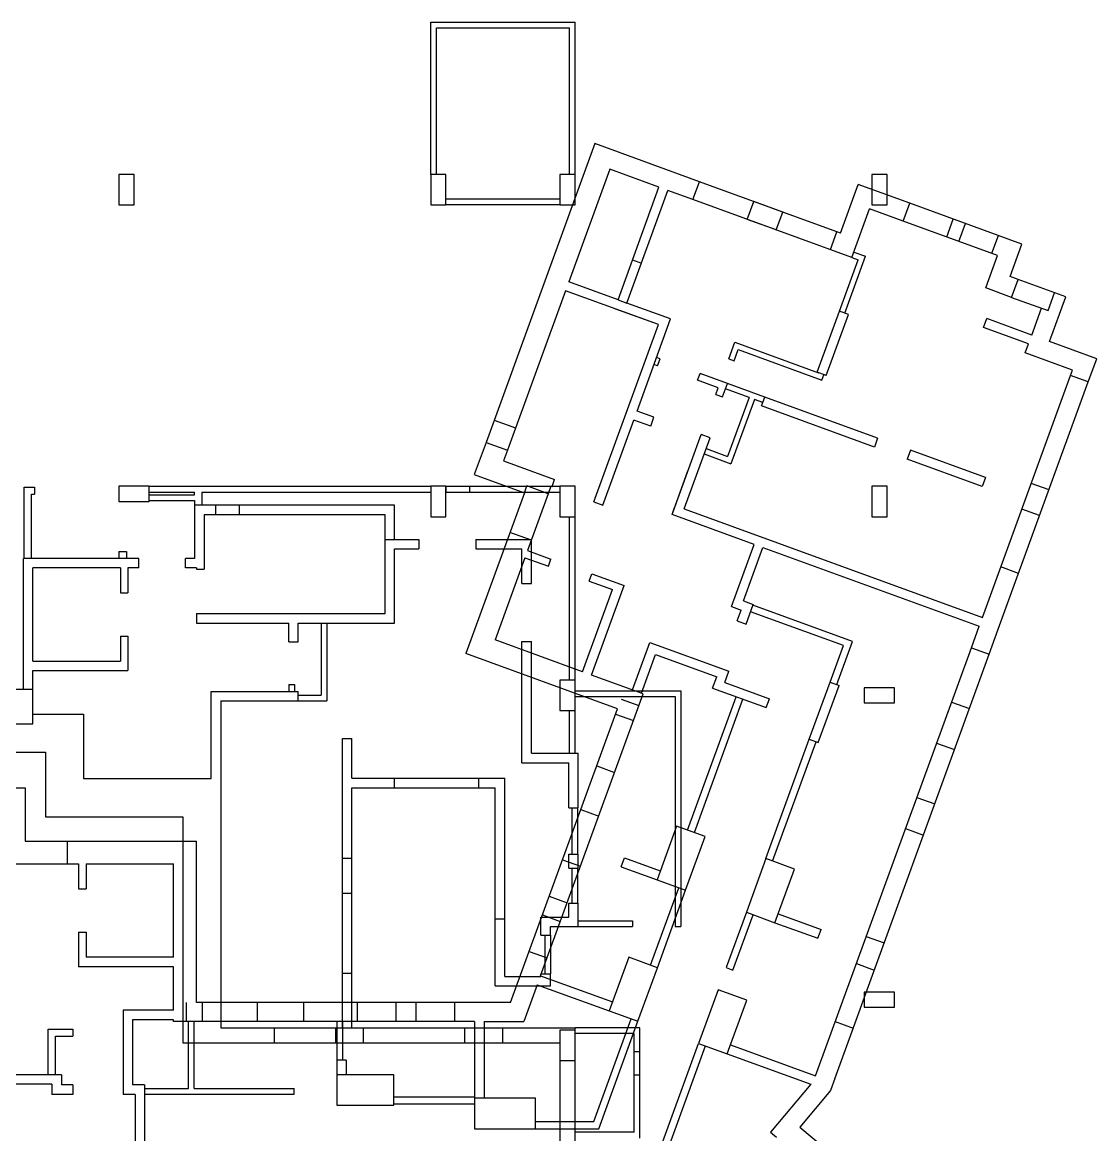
# Model space of a CAD drawing. Header units: metres. Extents: x -681087 to 1033303, y 74272 to 2630761.
# Drawn here: x 113743 to 142000, y 2390224 to 2419478 of the extents above; entities that cross this region are included whole.
import ezdxf

# ---------------------------------------------------------------- set-up
doc = ezdxf.new("R2010")
doc.units = ezdxf.units.M
for name, color, linetype in [('SKELETON_CLEAN', 7, 'Continuous'), ('SKELETON_ISOLATED', 1, 'Continuous'), ('SKELETON_ORIGINAL', 8, 'Continuous')]:
    doc.layers.add(name, color=color, linetype=linetype)

msp = doc.modelspace()

# ---------------------------------------------------------------- linework, layer by layer
at = {"layer": 'SKELETON_CLEAN'}
for p, q in [((124484, 2415475), (124484, 2419478)), ((124484, 2419478), (128284, 2419478)), ((124634, 2415475), (124634, 2419328)), ((124634, 2419328), (128134, 2419328)), ((128134, 2415478), (128134, 2419328)), ((128284, 2415478), (128284, 2419478)), ((128798, 2416287), (125939, 2408431)), ((131552, 2415285), (128798, 2416287)), ((116684, 2415478), (116284, 2415478)), ((116284, 2415478), (116284, 2414678)), ((116684, 2414678), (116684, 2415478)), ((124884, 2415475), (124484, 2415475)), ((124484, 2415475), (124484, 2414675)), ((124884, 2414675), (124884, 2415475)), ((128284, 2415475), (127884, 2415475)), ((127884, 2415475), (127884, 2414675)), ((129191, 2415612), (128114, 2412652)), ((128284, 2414675), (128284, 2415475)), ((130488, 2415140), (129191, 2415612)), ((136484, 2415475), (136084, 2415475)), ((136084, 2415475), (136084, 2414675)), ((136484, 2414675), (136484, 2415475)), ((131381, 2414815), (131552, 2415285)), ((135263, 2413934), (131552, 2415285)), ((135263, 2413934), (135729, 2415212)), ((137082, 2414720), (135729, 2415212)), ((129411, 2412180), (130488, 2415140)), ((129646, 2412095), (130723, 2415055)), ((131381, 2414815), (130723, 2415055)), ((116284, 2414678), (116684, 2414678)), ((124484, 2414675), (124884, 2414675)), ((127884, 2414678), (124884, 2414678)), ((127884, 2414675), (128284, 2414675)), ((135562, 2413293), (131381, 2414815)), ((132809, 2414295), (132980, 2414765)), ((133741, 2414488), (132980, 2414765)), ((135562, 2413293), (136027, 2414571)), ((136911, 2414250), (136027, 2414571)), ((136084, 2414675), (136484, 2414675)), ((136911, 2414250), (137082, 2414720)), ((140032, 2413646), (137082, 2414720)), ((133570, 2414018), (132809, 2414295)), ((133570, 2414018), (133741, 2414488)), ((139392, 2413347), (136911, 2414250)), ((135614, 2413434), (135919, 2413323)), ((139721, 2412791), (140032, 2413646)), ((135234, 2411880), (135727, 2413233)), ((135375, 2411829), (135919, 2413323)), ((135562, 2413293), (135727, 2413233)), ((139080, 2412492), (139392, 2413347)), ((129411, 2412180), (128114, 2412652)), ((139933, 2412714), (139721, 2412791)), ((139762, 2412244), (139933, 2412714)), ((141187, 2412257), (139933, 2412714)), ((128028, 2412417), (126503, 2408226)), ((130471, 2411528), (128028, 2412417)), ((139762, 2412244), (139080, 2412492)), ((139762, 2412244), (140720, 2411895)), ((140720, 2411895), (140891, 2412365)), ((140760, 2411082), (141187, 2412257)), ((130471, 2411528), (129325, 2411945)), ((129411, 2412180), (129646, 2412095)), ((130792, 2411677), (129646, 2412095)), ((140290, 2411253), (140546, 2411958)), ((129910, 2409253), (130792, 2411677)), ((134649, 2410273), (135234, 2411880)), ((134884, 2410188), (135469, 2411795)), ((135469, 2411795), (135234, 2411880)), ((139020, 2411449), (139106, 2411684)), ((140290, 2411253), (139106, 2411684)), ((128775, 2406867), (130471, 2411528)), ((129589, 2409104), (130471, 2411528)), ((140204, 2411019), (139020, 2411449)), ((132324, 2410625), (132483, 2411062)), ((132483, 2411062), (134682, 2410261)), ((142000, 2410631), (140760, 2411082)), ((132465, 2410574), (132573, 2410870)), ((132573, 2410870), (134772, 2410069)), ((140119, 2410784), (140204, 2411019)), ((141359, 2410332), (140119, 2410784)), ((130450, 2410445), (130356, 2410479)), ((130515, 2410624), (130421, 2410658)), ((130450, 2410445), (130515, 2410624)), ((132324, 2410625), (132465, 2410574)), ((141778, 2410020), (142000, 2410631)), ((131502, 2410062), (131567, 2410241)), ((132286, 2409979), (131567, 2410241)), ((134884, 2410188), (134649, 2410273)), ((134772, 2410069), (134823, 2410210)), ((138992, 2403829), (141308, 2410191)), ((141308, 2410191), (141359, 2410332)), ((141778, 2410020), (141308, 2410191)), ((132043, 2409865), (131502, 2410062)), ((132158, 2409627), (132286, 2409979)), ((133268, 2409622), (132286, 2409979)), ((139411, 2403518), (141778, 2410020)), ((131979, 2409692), (132043, 2409865)), ((131979, 2409692), (132158, 2409627)), ((132855, 2409612), (132235, 2409838)), ((132855, 2409612), (132291, 2408062)), ((133183, 2409387), (133268, 2409622)), ((136238, 2408541), (133268, 2409622)), ((132996, 2409561), (132380, 2407870)), ((133217, 2409481), (132996, 2409561)), ((136152, 2408306), (133183, 2409387)), ((129010, 2406782), (129824, 2409018)), ((130270, 2408856), (129824, 2409018)), ((130356, 2409091), (129910, 2409253)), ((130270, 2408856), (130356, 2409091)), ((125939, 2408431), (125631, 2407586)), ((125939, 2408431), (126503, 2408226)), ((131151, 2406684), (131831, 2408554)), ((131831, 2408554), (131596, 2408639)), ((136238, 2408541), (136152, 2408306)), ((126503, 2408226), (126400, 2407944)), ((131676, 2408126), (132380, 2407870)), ((131727, 2408267), (132291, 2408062)), ((137102, 2408226), (137017, 2407991)), ((139075, 2407508), (137102, 2408226)), ((126400, 2407944), (127744, 2407455)), ((138990, 2407273), (137017, 2407991)), ((125631, 2407586), (126947, 2407107)), ((130830, 2406534), (131247, 2407681)), ((113793, 2407255), (114064, 2407255)), ((113793, 2405378), (113793, 2407255)), ((114064, 2407255), (114064, 2407065)), ((117084, 2407275), (116284, 2407275)), ((116284, 2407275), (116284, 2406875)), ((117084, 2407275), (124484, 2407275)), ((117084, 2406875), (117084, 2407275)), ((124884, 2407275), (124484, 2407275)), ((124484, 2407275), (124484, 2406475)), ((124884, 2407275), (127884, 2407275)), ((126947, 2407107), (127012, 2407285)), ((127576, 2407080), (127012, 2407285)), ((127647, 2407278), (127576, 2407080)), ((127647, 2407278), (127676, 2407267)), ((127676, 2407267), (127744, 2407455)), ((128284, 2407275), (127884, 2407275)), ((127884, 2407275), (127884, 2406475)), ((128284, 2406475), (128284, 2407275)), ((136484, 2407275), (136084, 2407275)), ((136084, 2407275), (136084, 2406475)), ((136484, 2406475), (136484, 2407275)), ((139075, 2407508), (138990, 2407273)), ((113983, 2405378), (113983, 2407065)), ((113983, 2407065), (114064, 2407065)), ((117084, 2407125), (118273, 2407125)), ((117084, 2407048), (118273, 2407048)), ((118273, 2407048), (118273, 2407125)), ((118463, 2407125), (124484, 2407125)), ((118463, 2407125), (118463, 2406778)), ((126947, 2407107), (125408, 2402878)), ((127576, 2407080), (127032, 2405586)), ((116284, 2406875), (117084, 2406875)), ((117084, 2406898), (118273, 2406898)), ((118273, 2406898), (118273, 2406778)), ((118273, 2406778), (118273, 2405378)), ((118823, 2406778), (118273, 2406778)), ((123533, 2406778), (118823, 2406778)), ((118823, 2406778), (118823, 2406528)), ((123533, 2405878), (123533, 2406778)), ((128775, 2406867), (129010, 2406782)), ((131151, 2406684), (138992, 2403829)), ((118523, 2406528), (118523, 2405098)), ((118823, 2406528), (118523, 2406528)), ((123283, 2406528), (118823, 2406528)), ((123283, 2403928), (123283, 2406528)), ((124484, 2406475), (124884, 2406475)), ((127884, 2406475), (128284, 2406475)), ((128284, 2402178), (128284, 2406478)), ((132987, 2405749), (130830, 2406534)), ((136084, 2406475), (136484, 2406475)), ((123283, 2405878), (124173, 2405878)), ((124173, 2405878), (124173, 2405628)), ((125673, 2405878), (125673, 2405628)), ((125673, 2405878), (127133, 2405878)), ((127133, 2404718), (127133, 2405878)), ((116284, 2405565), (116284, 2405378)), ((116284, 2405565), (116484, 2405565)), ((116484, 2405565), (116484, 2405378)), ((123533, 2405628), (124173, 2405628)), ((123533, 2403678), (123533, 2405628)), ((125673, 2405628), (126883, 2405628)), ((126883, 2404718), (126883, 2405628)), ((127032, 2405586), (127647, 2405362)), ((132392, 2404114), (132987, 2405749)), ((132712, 2404264), (133222, 2405664)), ((133222, 2405664), (138907, 2403595)), ((116813, 2405378), (113773, 2405378)), ((113773, 2401933), (113773, 2405378)), ((116813, 2405128), (116813, 2405378)), ((118273, 2405378), (118033, 2405378)), ((118033, 2405128), (118033, 2405378)), ((126963, 2405398), (126177, 2403237)), ((126963, 2405398), (127579, 2405174)), ((127579, 2405174), (127647, 2405362)), ((116323, 2405128), (114023, 2405128)), ((114023, 2402678), (114023, 2405128)), ((116323, 2405128), (116323, 2404473)), ((116813, 2405128), (116523, 2405128)), ((116523, 2405128), (116523, 2404473)), ((118323, 2405128), (118033, 2405128)), ((118323, 2405128), (118323, 2405098)), ((118323, 2405098), (118523, 2405098)), ((128650, 2404784), (128719, 2404972)), ((128719, 2404972), (129569, 2404663)), ((126883, 2404718), (127133, 2404718)), ((128650, 2404784), (129266, 2404560)), ((128714, 2402313), (129569, 2404663)), ((116323, 2404473), (116523, 2404473)), ((128479, 2402399), (129266, 2404560)), ((132392, 2404114), (132645, 2404022)), ((132712, 2404264), (132966, 2404171)), ((132778, 2403654), (132966, 2404171)), ((135581, 2403198), (132959, 2404152)), ((118323, 2403928), (123283, 2403928)), ((118323, 2403928), (118323, 2403678)), ((132543, 2403740), (132645, 2404022)), ((132543, 2403740), (132778, 2403654)), ((135337, 2403085), (132894, 2403974)), ((118323, 2403678), (120753, 2403678)), ((120753, 2403183), (120753, 2403678)), ((121003, 2403678), (123533, 2403678)), ((121003, 2403183), (121003, 2403678)), ((121603, 2403678), (121603, 2401783)), ((121753, 2403678), (121753, 2401633)), ((138702, 2403031), (138907, 2403595)), ((139171, 2402860), (139411, 2403518)), ((116323, 2403333), (116323, 2402678)), ((116323, 2403333), (116523, 2403333)), ((116523, 2403333), (116523, 2402428)), ((120753, 2403183), (121003, 2403183)), ((128479, 2402399), (126177, 2403237)), ((126883, 2400008), (126883, 2403198)), ((126883, 2403198), (127133, 2403198)), ((127133, 2400258), (127133, 2403198)), ((129790, 2401922), (130245, 2403172)), ((130245, 2403172), (132326, 2402414)), ((135167, 2402061), (135581, 2403198)), ((129397, 2401426), (125408, 2402878)), ((134604, 2391773), (138702, 2403031)), ((134988, 2402126), (135337, 2403085)), ((135108, 2391696), (139171, 2402860)), ((138702, 2403031), (139171, 2402860)), ((114023, 2402678), (116323, 2402678)), ((130025, 2401836), (130394, 2402851)), ((130394, 2402851), (132006, 2402265)), ((114023, 2402428), (116523, 2402428)), ((114023, 2401933), (114023, 2402428)), ((130072, 2401819), (128714, 2402313)), ((132218, 2402118), (132326, 2402414)), ((120753, 2402063), (120753, 2401883)), ((120753, 2402063), (120903, 2402063)), ((120903, 2402063), (120903, 2401883)), ((128284, 2402178), (127884, 2402178)), ((127884, 2402178), (127884, 2401378)), ((128284, 2401378), (128284, 2402178)), ((131898, 2401969), (132006, 2402265)), ((132218, 2402118), (133393, 2401691)), ((134441, 2400623), (134988, 2402126)), ((134676, 2400537), (135223, 2402041)), ((134988, 2402126), (135223, 2402041)), ((114023, 2401933), (113423, 2401933)), ((114023, 2401033), (114023, 2401933)), ((118713, 2401883), (121003, 2401883)), ((118713, 2399588), (118713, 2401883)), ((118713, 2401883), (118913, 2401883)), ((121003, 2401633), (121003, 2401883)), ((121003, 2401783), (121603, 2401783)), ((127373, 2394405), (130072, 2401819)), ((128284, 2401898), (131063, 2401898)), ((128284, 2401748), (130913, 2401748)), ((130913, 2401748), (130913, 2395698)), ((131063, 2401898), (131063, 2395698)), ((131898, 2401969), (133308, 2401456)), ((133308, 2401456), (133393, 2401691)), ((136684, 2401978), (135884, 2401978)), ((135884, 2401978), (135884, 2401578)), ((136684, 2401578), (136684, 2401978)), ((118963, 2401633), (121003, 2401633)), ((118963, 2401633), (118963, 2393038)), ((121003, 2401633), (121753, 2401633)), ((126584, 2393699), (129397, 2401426)), ((135884, 2401578), (136684, 2401578)), ((114023, 2401283), (115353, 2401283)), ((115353, 2401283), (115353, 2399588)), ((127884, 2401378), (128284, 2401378)), ((128284, 2400260), (128284, 2401378)), ((113423, 2401033), (114023, 2401033)), ((122163, 2393038), (122163, 2400648)), ((122163, 2400648), (122413, 2400648)), ((122413, 2399598), (122413, 2400648)), ((133299, 2397484), (134441, 2400623)), ((134441, 2400623), (134676, 2400537)), ((113523, 2400283), (114353, 2400283)), ((114353, 2400283), (114353, 2398588)), ((127133, 2400258), (128363, 2400258)), ((128363, 2398818), (128363, 2400258)), ((126883, 2400008), (128113, 2400008)), ((128113, 2398818), (128113, 2400008)), ((115353, 2399588), (118713, 2399588)), ((122413, 2399598), (126433, 2399598)), ((126433, 2394388), (126433, 2399598)), ((107863, 2399344), (113823, 2399344)), ((113823, 2399344), (113823, 2397944)), ((122413, 2399348), (126183, 2399348)), ((122413, 2393038), (122413, 2399348)), ((126183, 2394138), (126183, 2399348)), ((128113, 2398818), (128363, 2398818)), ((114353, 2398588), (117963, 2398588)), ((117963, 2398588), (117963, 2392638)), ((130949, 2398339), (130436, 2396930)), ((131701, 2398066), (130949, 2398339)), ((113823, 2397944), (118323, 2397944)), ((118323, 2393699), (118323, 2397944)), ((131188, 2396656), (131701, 2398066)), ((128113, 2397238), (128113, 2397598)), ((128113, 2397598), (128363, 2397598)), ((128363, 2397238), (128363, 2397598)), ((113423, 2397344), (115223, 2397344)), ((115223, 2397344), (115223, 2396689)), ((115423, 2397344), (117723, 2397344)), ((115423, 2397344), (115423, 2396689)), ((117723, 2394894), (117723, 2397344)), ((129497, 2397272), (129582, 2397507)), ((129582, 2397507), (130522, 2397165)), ((133299, 2397484), (132786, 2396075)), ((134050, 2397211), (133299, 2397484)), ((128113, 2397238), (128363, 2397238)), ((129497, 2397272), (130436, 2396930)), ((133537, 2395801), (134050, 2397211)), ((130436, 2396930), (131188, 2396656)), ((115223, 2396689), (115423, 2396689)), ((130446, 2394617), (131188, 2396656)), ((128113, 2395948), (128113, 2396318)), ((128113, 2396318), (128363, 2396318)), ((128363, 2395698), (128363, 2396318)), ((127383, 2395473), (127383, 2395948)), ((127383, 2395948), (128113, 2395948)), ((128363, 2395848), (129793, 2395848)), ((129793, 2395848), (129793, 2395698)), ((132786, 2396075), (132256, 2394618)), ((132434, 2394553), (132964, 2396010)), ((132786, 2396075), (133537, 2395801)), ((133623, 2396036), (134751, 2395625)), ((115223, 2395549), (115223, 2394644)), ((115223, 2395549), (115423, 2395549)), ((115423, 2395549), (115423, 2394894)), ((127633, 2395698), (128363, 2395698)), ((127633, 2395473), (127633, 2395698)), ((128363, 2395698), (129793, 2395698)), ((130913, 2395698), (131063, 2395698)), ((133537, 2395801), (134665, 2395391)), ((134665, 2395391), (134751, 2395625)), ((127383, 2395473), (127633, 2395473)), ((127633, 2395473), (127633, 2394453)), ((117723, 2394894), (115423, 2394894)), ((129694, 2394890), (129181, 2393481)), ((130446, 2394617), (129694, 2394890)), ((117723, 2394644), (115223, 2394644)), ((117723, 2393499), (117723, 2394644)), ((126433, 2394388), (127383, 2394388)), ((127373, 2394405), (129267, 2393716)), ((127383, 2394453), (127633, 2394453)), ((127383, 2394388), (127383, 2394453)), ((127633, 2394138), (127633, 2394453)), ((129933, 2393207), (130446, 2394617)), ((132256, 2394618), (132434, 2394553)), ((126183, 2394138), (127633, 2394138)), ((127288, 2394170), (126934, 2393199)), ((127288, 2394170), (129181, 2393481)), ((132043, 2394035), (131530, 2392626)), ((132795, 2393762), (132043, 2394035)), ((136684, 2393975), (135884, 2393975)), ((135884, 2393975), (135884, 2393575)), ((136684, 2393575), (136684, 2393975)), ((117723, 2393499), (116393, 2393499)), ((116393, 2393499), (116393, 2391284)), ((126584, 2393699), (118323, 2393699)), ((132282, 2392352), (132795, 2393762)), ((135884, 2393575), (136684, 2393575)), ((117723, 2393249), (116643, 2393249)), ((116643, 2393249), (116643, 2391534)), ((117723, 2393199), (117723, 2393249)), ((128772, 2390574), (129754, 2393272)), ((128905, 2390384), (129933, 2393207)), ((129181, 2393481), (129933, 2393207)), ((114423, 2391804), (114423, 2393004)), ((114423, 2393004), (115073, 2393004)), ((115073, 2393004), (115073, 2392814)), ((125638, 2393199), (117723, 2393199)), ((118113, 2391444), (118113, 2393199)), ((118263, 2391444), (118263, 2393199)), ((118963, 2393038), (122163, 2393038)), ((121993, 2392638), (121993, 2393038)), ((121993, 2393038), (122713, 2393038)), ((122013, 2393199), (122013, 2392184)), ((122713, 2392638), (122713, 2393038)), ((122713, 2393038), (126383, 2393038)), ((125638, 2393199), (125638, 2391184)), ((125888, 2393199), (125888, 2391184)), ((125888, 2393199), (126934, 2393199)), ((126383, 2393038), (128284, 2393038)), ((126383, 2392638), (126383, 2393038)), ((128284, 2392978), (127884, 2392978)), ((127884, 2392978), (127884, 2392178)), ((129984, 2393038), (128284, 2393038)), ((128284, 2354408), (128284, 2393038)), ((128284, 2392178), (128284, 2392978)), ((129984, 2390138), (129984, 2393038)), ((114613, 2391804), (114613, 2392814)), ((114613, 2392814), (115073, 2392814)), ((117963, 2392638), (126383, 2392638)), ((126383, 2392638), (127884, 2392638)), ((127884, 2392638), (127884, 2354008)), ((129834, 2392888), (128284, 2392888)), ((129834, 2390288), (129834, 2392888)), ((130132, 2388784), (131530, 2392626)), ((131530, 2392626), (132282, 2392352)), ((132282, 2392352), (134482, 2391552)), ((132368, 2392587), (134604, 2391773)), ((122013, 2392184), (122013, 2391804)), ((122263, 2392184), (122013, 2392184)), ((122263, 2392184), (122263, 2391804)), ((127884, 2392178), (128284, 2392178)), ((114773, 2391804), (113033, 2391804)), ((114773, 2391804), (114773, 2391534)), ((123513, 2391804), (122013, 2391804)), ((122013, 2391804), (122013, 2391004)), ((123513, 2391004), (123513, 2391804)), ((114523, 2391554), (113033, 2391554)), ((114523, 2391554), (114523, 2391284)), ((115073, 2391534), (114773, 2391534)), ((115073, 2391534), (115073, 2391284)), ((116958, 2391534), (116643, 2391534)), ((116958, 2391534), (116958, 2389804)), ((134482, 2391552), (133423, 2390290)), ((135112, 2391706), (134996, 2391386)), ((115073, 2391284), (114523, 2391284)), ((116708, 2391284), (116393, 2391284)), ((116708, 2391284), (116708, 2389804)), ((116958, 2391444), (118113, 2391444)), ((116958, 2391294), (120893, 2391294)), ((118263, 2391444), (120893, 2391444)), ((120893, 2391294), (120893, 2391444)), ((127238, 2391184), (125638, 2391184)), ((125638, 2391184), (125638, 2390384)), ((127238, 2390384), (127238, 2391184)), ((134996, 2391386), (134191, 2390428)), ((122013, 2391004), (123513, 2391004)), ((127238, 2390574), (128772, 2390574)), ((125638, 2390384), (127238, 2390384)), ((127238, 2390384), (128905, 2390384)), ((129834, 2390288), (128284, 2390288)), ((133423, 2390290), (133576, 2390161)), ((134191, 2390428), (139776, 2385742))]:
    msp.add_line(p, q, dxfattribs=at)
at = {"layer": 'SKELETON_ISOLATED'}
for p, q in [((127884, 2414828), (124884, 2414828)), ((138057, 2413833), (138228, 2414302)), ((138377, 2413716), (138548, 2414186)), ((134998, 2413499), (135169, 2413968)), ((139241, 2413402), (139412, 2413871)), ((129794, 2413233), (130029, 2413147)), ((126151, 2409014), (126715, 2408809)), ((125504, 2407275), (125504, 2407125)), ((140745, 2407182), (140275, 2407353)), ((124884, 2406875), (124884, 2407200)), ((124884, 2407125), (127884, 2407125)), ((119443, 2406778), (119443, 2406528)), ((140498, 2406506), (140029, 2406677)), ((128134, 2402178), (128134, 2406478)), ((127131, 2405859), (126567, 2406064)), ((139944, 2404983), (139475, 2405154)), ((131241, 2398233), (132518, 2401743)), ((129489, 2401680), (129959, 2401509)), ((131419, 2398168), (132697, 2401678)), ((138182, 2401602), (138652, 2401431)), ((128134, 2400260), (128134, 2401378)), ((129345, 2401285), (129815, 2401114)), ((133477, 2397419), (134620, 2400558)), ((137788, 2400522), (138258, 2400351)), ((128849, 2399923), (129319, 2399752)), ((123533, 2399348), (123533, 2399598)), ((125753, 2399348), (125753, 2399598)), ((137269, 2399093), (137738, 2398922)), ((128193, 2398817), (128193, 2397597)), ((128343, 2398817), (128343, 2397597)), ((128432, 2398776), (128902, 2398605)), ((136971, 2398276), (137441, 2398105)), ((114933, 2397344), (114933, 2397944)), ((122413, 2397488), (122163, 2397488)), ((127952, 2397456), (128422, 2397285)), ((128193, 2397237), (128193, 2396318)), ((128343, 2397237), (128343, 2396318)), ((130267, 2394682), (131010, 2396721)), ((122413, 2396568), (122163, 2396568)), ((127603, 2396498), (128073, 2396327)), ((126183, 2395898), (126433, 2395898)), ((127423, 2396004), (127893, 2395833)), ((127483, 2395473), (127483, 2394453)), ((135938, 2395438), (136408, 2395267)), ((127074, 2395046), (127544, 2394875)), ((135678, 2394724), (136148, 2394553)), ((122413, 2394468), (122163, 2394468)), ((118053, 2393699), (118053, 2393199)), ((118473, 2393699), (118473, 2393199)), ((119923, 2393699), (119923, 2393199)), ((121143, 2393699), (121143, 2393199)), ((122548, 2393699), (122548, 2393199)), ((123568, 2393699), (123568, 2393199)), ((124093, 2393699), (124093, 2393199)), ((125113, 2393699), (125113, 2393199)), ((120373, 2392638), (120373, 2393038)), ((122163, 2393199), (122163, 2392184)), ((125383, 2392638), (125383, 2393038)), ((135124, 2393202), (135594, 2393031)), ((129984, 2392408), (129834, 2392408)), ((130334, 2388784), (131709, 2392561)), ((129984, 2391788), (129834, 2391788)), ((123513, 2391224), (125638, 2391224)), ((123513, 2391034), (125638, 2391034))]:
    msp.add_line(p, q, dxfattribs=at)
at = {"layer": 'SKELETON_ORIGINAL'}
for p, q in [((124484, 2415475), (124484, 2419478)), ((124484, 2419478), (128284, 2419478)), ((124634, 2415475), (124634, 2419328)), ((124634, 2419328), (128134, 2419328)), ((128134, 2415478), (128134, 2419328)), ((128284, 2415478), (128284, 2419478)), ((128798, 2416287), (125939, 2408431)), ((131552, 2415285), (128798, 2416287)), ((116684, 2415478), (116284, 2415478)), ((116284, 2415478), (116284, 2414678)), ((116684, 2414678), (116684, 2415478)), ((124884, 2415475), (124484, 2415475)), ((124484, 2415475), (124484, 2414675)), ((124884, 2414675), (124884, 2415475)), ((128284, 2415475), (127884, 2415475)), ((127884, 2415475), (127884, 2414675)), ((129191, 2415612), (128114, 2412652)), ((128284, 2414675), (128284, 2415475)), ((130488, 2415140), (129191, 2415612)), ((136484, 2415475), (136084, 2415475)), ((136084, 2415475), (136084, 2414675)), ((136484, 2414675), (136484, 2415475)), ((131381, 2414815), (131552, 2415285)), ((135263, 2413934), (131552, 2415285)), ((135263, 2413934), (135729, 2415212)), ((137082, 2414720), (135729, 2415212)), ((129411, 2412180), (130488, 2415140)), ((129646, 2412095), (130723, 2415055)), ((131381, 2414815), (130723, 2415055)), ((116284, 2414678), (116684, 2414678)), ((124484, 2414675), (124884, 2414675)), ((127884, 2414828), (124884, 2414828)), ((127884, 2414678), (124884, 2414678)), ((127884, 2414675), (128284, 2414675)), ((135562, 2413293), (131381, 2414815)), ((132809, 2414295), (132980, 2414765)), ((133741, 2414488), (132980, 2414765)), ((135562, 2413293), (136027, 2414571)), ((136911, 2414250), (136027, 2414571)), ((136084, 2414675), (136484, 2414675)), ((136911, 2414250), (137082, 2414720)), ((140032, 2413646), (137082, 2414720)), ((133570, 2414018), (132809, 2414295)), ((133570, 2414018), (133741, 2414488)), ((138057, 2413833), (138228, 2414302)), ((139392, 2413347), (136911, 2414250)), ((138377, 2413716), (138548, 2414186)), ((134998, 2413499), (135169, 2413968)), ((139241, 2413402), (139412, 2413871)), ((135614, 2413434), (135919, 2413323)), ((139721, 2412791), (140032, 2413646)), ((129794, 2413233), (130029, 2413147)), ((135234, 2411880), (135727, 2413233)), ((135375, 2411829), (135919, 2413323)), ((135562, 2413293), (135727, 2413233)), ((139080, 2412492), (139392, 2413347)), ((129411, 2412180), (128114, 2412652)), ((139933, 2412714), (139721, 2412791)), ((139762, 2412244), (139933, 2412714)), ((141187, 2412257), (139933, 2412714)), ((128028, 2412417), (126503, 2408226)), ((130471, 2411528), (128028, 2412417)), ((139762, 2412244), (139080, 2412492)), ((139762, 2412244), (140720, 2411895)), ((140720, 2411895), (140891, 2412365)), ((140760, 2411082), (141187, 2412257)), ((130471, 2411528), (129325, 2411945)), ((129411, 2412180), (129646, 2412095)), ((130792, 2411677), (129646, 2412095)), ((140290, 2411253), (140546, 2411958)), ((129910, 2409253), (130792, 2411677)), ((134649, 2410273), (135234, 2411880)), ((134884, 2410188), (135469, 2411795)), ((135469, 2411795), (135234, 2411880)), ((139020, 2411449), (139106, 2411684)), ((140290, 2411253), (139106, 2411684)), ((128775, 2406867), (130471, 2411528)), ((129589, 2409104), (130471, 2411528)), ((140204, 2411019), (139020, 2411449)), ((132324, 2410625), (132483, 2411062)), ((132483, 2411062), (134682, 2410261)), ((142000, 2410631), (140760, 2411082)), ((132465, 2410574), (132573, 2410870)), ((132573, 2410870), (134772, 2410069)), ((140119, 2410784), (140204, 2411019)), ((141359, 2410332), (140119, 2410784)), ((130450, 2410445), (130356, 2410479)), ((130515, 2410624), (130421, 2410658)), ((130450, 2410445), (130515, 2410624)), ((132324, 2410625), (132465, 2410574)), ((141778, 2410020), (142000, 2410631)), ((131502, 2410062), (131567, 2410241)), ((132286, 2409979), (131567, 2410241)), ((134884, 2410188), (134649, 2410273)), ((134772, 2410069), (134823, 2410210)), ((138992, 2403829), (141308, 2410191)), ((141308, 2410191), (141359, 2410332)), ((141778, 2410020), (141308, 2410191)), ((132043, 2409865), (131502, 2410062)), ((132158, 2409627), (132286, 2409979)), ((133268, 2409622), (132286, 2409979)), ((139411, 2403518), (141778, 2410020)), ((131979, 2409692), (132043, 2409865)), ((131979, 2409692), (132158, 2409627)), ((132855, 2409612), (132235, 2409838)), ((132855, 2409612), (132291, 2408062)), ((133183, 2409387), (133268, 2409622)), ((136238, 2408541), (133268, 2409622)), ((132996, 2409561), (132380, 2407870)), ((133217, 2409481), (132996, 2409561)), ((136152, 2408306), (133183, 2409387)), ((126151, 2409014), (126715, 2408809)), ((129010, 2406782), (129824, 2409018)), ((130270, 2408856), (129824, 2409018)), ((130356, 2409091), (129910, 2409253)), ((130270, 2408856), (130356, 2409091)), ((125939, 2408431), (125631, 2407586)), ((125939, 2408431), (126503, 2408226)), ((130830, 2406534), (131596, 2408639)), ((131151, 2406684), (131831, 2408554)), ((131831, 2408554), (131596, 2408639)), ((136238, 2408541), (136152, 2408306)), ((126503, 2408226), (126400, 2407944)), ((131676, 2408126), (132380, 2407870)), ((131727, 2408267), (132291, 2408062)), ((137102, 2408226), (137017, 2407991)), ((139075, 2407508), (137102, 2408226)), ((126400, 2407944), (127744, 2407455)), ((138990, 2407273), (137017, 2407991)), ((125631, 2407586), (126947, 2407107)), ((113793, 2407255), (114064, 2407255)), ((113793, 2405378), (113793, 2407255)), ((114064, 2407255), (114064, 2407065)), ((117084, 2407275), (116284, 2407275)), ((116284, 2407275), (116284, 2406875)), ((117084, 2407275), (124484, 2407275)), ((117084, 2406875), (117084, 2407275)), ((124884, 2407275), (124484, 2407275)), ((124484, 2407275), (124484, 2406475)), ((124884, 2406475), (124884, 2407275)), ((124884, 2407275), (127884, 2407275)), ((124884, 2407275), (124884, 2407125)), ((125504, 2407275), (125504, 2407125)), ((126947, 2407107), (127012, 2407285)), ((127576, 2407080), (127012, 2407285)), ((127647, 2407278), (127576, 2407080)), ((127647, 2407278), (127676, 2407267)), ((127676, 2407267), (127744, 2407455)), ((128284, 2407275), (127884, 2407275)), ((127884, 2407275), (127884, 2406475)), ((128284, 2406475), (128284, 2407275)), ((136484, 2407275), (136084, 2407275)), ((136084, 2407275), (136084, 2406475)), ((136484, 2406475), (136484, 2407275)), ((139075, 2407508), (138990, 2407273)), ((140745, 2407182), (140275, 2407353)), ((113983, 2405378), (113983, 2407065)), ((113983, 2407065), (114064, 2407065)), ((117084, 2407125), (118273, 2407125)), ((117084, 2407048), (118273, 2407048)), ((118273, 2407048), (118273, 2407125)), ((118463, 2407125), (124484, 2407125)), ((118463, 2407125), (118463, 2406778)), ((124884, 2407125), (127884, 2407125)), ((126947, 2407107), (125408, 2402878)), ((127576, 2407080), (127032, 2405586)), ((116284, 2406875), (117084, 2406875)), ((117084, 2406898), (118273, 2406898)), ((118273, 2406898), (118273, 2406778)), ((118273, 2406778), (118273, 2405378)), ((118823, 2406778), (118273, 2406778)), ((123533, 2406778), (118823, 2406778)), ((118823, 2406778), (118823, 2406528)), ((119443, 2406778), (119443, 2406528)), ((123533, 2405878), (123533, 2406778)), ((128775, 2406867), (129010, 2406782)), ((130830, 2406534), (130899, 2406722)), ((131151, 2406684), (138992, 2403829)), ((140498, 2406506), (140029, 2406677)), ((118523, 2406528), (118523, 2405098)), ((118823, 2406528), (118523, 2406528)), ((123283, 2406528), (118823, 2406528)), ((123283, 2403928), (123283, 2406528)), ((124484, 2406475), (124884, 2406475)), ((127884, 2406475), (128284, 2406475)), ((128134, 2402178), (128134, 2406478)), ((128284, 2402178), (128284, 2406478)), ((132987, 2405749), (130830, 2406534)), ((136084, 2406475), (136484, 2406475)), ((123283, 2405878), (124173, 2405878)), ((124173, 2405878), (124173, 2405628)), ((125673, 2405878), (125673, 2405628)), ((125673, 2405878), (127133, 2405878)), ((127131, 2405859), (126567, 2406064)), ((127133, 2404718), (127133, 2405878)), ((116284, 2405565), (116284, 2405378)), ((116284, 2405565), (116484, 2405565)), ((116484, 2405565), (116484, 2405378)), ((123533, 2405628), (124173, 2405628)), ((123533, 2403678), (123533, 2405628)), ((125673, 2405628), (126883, 2405628)), ((126883, 2404718), (126883, 2405628)), ((127032, 2405586), (127647, 2405362)), ((132392, 2404114), (132987, 2405749)), ((132712, 2404264), (133222, 2405664)), ((133222, 2405664), (138907, 2403595)), ((116813, 2405378), (113773, 2405378)), ((113773, 2401933), (113773, 2405378)), ((116813, 2405128), (116813, 2405378)), ((118273, 2405378), (118033, 2405378)), ((118033, 2405128), (118033, 2405378)), ((126963, 2405398), (126177, 2403237)), ((126963, 2405398), (127579, 2405174)), ((127579, 2405174), (127647, 2405362)), ((116323, 2405128), (114023, 2405128)), ((114023, 2402678), (114023, 2405128)), ((116323, 2405128), (116323, 2404473)), ((116813, 2405128), (116523, 2405128)), ((116523, 2405128), (116523, 2404473)), ((118323, 2405128), (118033, 2405128)), ((118323, 2405128), (118323, 2405098)), ((118323, 2405098), (118523, 2405098)), ((128650, 2404784), (128719, 2404972)), ((128719, 2404972), (129569, 2404663)), ((139944, 2404983), (139475, 2405154)), ((126883, 2404718), (127133, 2404718)), ((128650, 2404784), (129266, 2404560)), ((128714, 2402313), (129569, 2404663)), ((116323, 2404473), (116523, 2404473)), ((128479, 2402399), (129266, 2404560)), ((132392, 2404114), (132645, 2404022)), ((132712, 2404264), (132966, 2404171)), ((132778, 2403654), (132966, 2404171)), ((135581, 2403198), (132959, 2404152)), ((118323, 2403928), (123283, 2403928)), ((118323, 2403928), (118323, 2403678)), ((132543, 2403740), (132645, 2404022)), ((132543, 2403740), (132778, 2403654)), ((135337, 2403085), (132894, 2403974)), ((118323, 2403678), (120753, 2403678)), ((120753, 2403183), (120753, 2403678)), ((121003, 2403678), (123533, 2403678)), ((121003, 2403183), (121003, 2403678)), ((121603, 2403678), (121603, 2401783)), ((121753, 2403678), (121753, 2401633)), ((138702, 2403031), (138907, 2403595)), ((139171, 2402860), (139411, 2403518)), ((116323, 2403333), (116323, 2402678)), ((116323, 2403333), (116523, 2403333)), ((116523, 2403333), (116523, 2402428)), ((120753, 2403183), (121003, 2403183)), ((128479, 2402399), (126177, 2403237)), ((126883, 2400008), (126883, 2403198)), ((126883, 2403198), (127133, 2403198)), ((127133, 2400258), (127133, 2403198)), ((129790, 2401922), (130245, 2403172)), ((130245, 2403172), (132326, 2402414)), ((135167, 2402061), (135581, 2403198)), ((129397, 2401426), (125408, 2402878)), ((134604, 2391773), (138702, 2403031)), ((134988, 2402126), (135337, 2403085)), ((135108, 2391696), (139171, 2402860)), ((138702, 2403031), (139171, 2402860)), ((114023, 2402678), (116323, 2402678)), ((130025, 2401836), (130394, 2402851)), ((130394, 2402851), (132006, 2402265)), ((114023, 2402428), (116523, 2402428)), ((114023, 2401933), (114023, 2402428)), ((130072, 2401819), (128714, 2402313)), ((132218, 2402118), (132326, 2402414)), ((120753, 2402063), (120753, 2401883)), ((120753, 2402063), (120903, 2402063)), ((120903, 2402063), (120903, 2401883)), ((128284, 2402178), (127884, 2402178)), ((127884, 2402178), (127884, 2401378)), ((128284, 2401378), (128284, 2402178)), ((131898, 2401969), (132006, 2402265)), ((132218, 2402118), (133393, 2401691)), ((134441, 2400623), (134988, 2402126)), ((134676, 2400537), (135223, 2402041)), ((134988, 2402126), (135223, 2402041)), ((114023, 2401933), (113423, 2401933)), ((114023, 2401933), (113423, 2401933)), ((114023, 2401033), (114023, 2401933)), ((114023, 2401033), (114023, 2401933)), ((118713, 2401883), (121003, 2401883)), ((118713, 2399588), (118713, 2401883)), ((118713, 2401883), (118913, 2401883)), ((121003, 2401633), (121003, 2401883)), ((121003, 2401783), (121603, 2401783)), ((127373, 2394405), (130072, 2401819)), ((128284, 2401898), (131063, 2401898)), ((128284, 2401748), (130913, 2401748)), ((130913, 2401748), (130913, 2395698)), ((131063, 2401898), (131063, 2395698)), ((131241, 2398233), (132518, 2401743)), ((131898, 2401969), (133308, 2401456)), ((133308, 2401456), (133393, 2401691)), ((136684, 2401978), (135884, 2401978)), ((135884, 2401978), (135884, 2401578)), ((136684, 2401578), (136684, 2401978)), ((118963, 2401633), (121003, 2401633)), ((118963, 2401633), (118963, 2393038)), ((121003, 2401633), (121753, 2401633)), ((126584, 2393699), (129397, 2401426)), ((129489, 2401680), (129959, 2401509)), ((131419, 2398168), (132697, 2401678)), ((135884, 2401578), (136684, 2401578)), ((138182, 2401602), (138652, 2401431)), ((114023, 2401283), (115353, 2401283)), ((115353, 2401283), (115353, 2399588)), ((127884, 2401378), (128284, 2401378)), ((128134, 2400260), (128134, 2401378)), ((128284, 2400260), (128284, 2401378)), ((129345, 2401285), (129815, 2401114)), ((113423, 2401033), (114023, 2401033)), ((113423, 2401033), (114023, 2401033)), ((122163, 2393038), (122163, 2400648)), ((122163, 2400648), (122413, 2400648)), ((122413, 2399598), (122413, 2400648)), ((133299, 2397484), (134441, 2400623)), ((133477, 2397419), (134620, 2400558)), ((134441, 2400623), (134676, 2400537)), ((137788, 2400522), (138258, 2400351)), ((113523, 2400283), (114353, 2400283)), ((114353, 2400283), (114353, 2398588)), ((127133, 2400258), (128363, 2400258)), ((128363, 2398818), (128363, 2400258)), ((126883, 2400008), (128113, 2400008)), ((128113, 2398818), (128113, 2400008)), ((128849, 2399923), (129319, 2399752)), ((115353, 2399588), (118713, 2399588)), ((122413, 2399598), (126433, 2399598)), ((123533, 2399348), (123533, 2399598)), ((125753, 2399348), (125753, 2399598)), ((126433, 2394388), (126433, 2399598)), ((107863, 2399344), (113823, 2399344)), ((113823, 2399344), (113823, 2397944)), ((122413, 2399348), (126183, 2399348)), ((122413, 2393038), (122413, 2399348)), ((126183, 2394138), (126183, 2399348)), ((137269, 2399093), (137738, 2398922)), ((128113, 2398818), (128363, 2398818)), ((128193, 2398817), (128193, 2397597)), ((128343, 2398817), (128343, 2397597)), ((128432, 2398776), (128902, 2398605)), ((114353, 2398588), (117963, 2398588)), ((117963, 2398588), (117963, 2392638)), ((130949, 2398339), (130436, 2396930)), ((131701, 2398066), (130949, 2398339)), ((136971, 2398276), (137441, 2398105)), ((113823, 2397944), (118323, 2397944)), ((114933, 2397344), (114933, 2397944)), ((118323, 2393699), (118323, 2397944)), ((131188, 2396656), (131701, 2398066)), ((128113, 2397238), (128113, 2397598)), ((128113, 2397598), (128363, 2397598)), ((128363, 2397238), (128363, 2397598)), ((113423, 2397344), (115223, 2397344)), ((115223, 2397344), (115223, 2396689)), ((115423, 2397344), (117723, 2397344)), ((115423, 2397344), (115423, 2396689)), ((117723, 2394894), (117723, 2397344)), ((122413, 2397488), (122163, 2397488)), ((127952, 2397456), (128422, 2397285)), ((129497, 2397272), (129582, 2397507)), ((129582, 2397507), (130522, 2397165)), ((133299, 2397484), (132786, 2396075)), ((134050, 2397211), (133299, 2397484)), ((128113, 2397238), (128363, 2397238)), ((128193, 2397237), (128193, 2396318)), ((128343, 2397237), (128343, 2396318)), ((129497, 2397272), (130436, 2396930)), ((133537, 2395801), (134050, 2397211)), ((130267, 2394682), (131010, 2396721)), ((130436, 2396930), (131188, 2396656)), ((115223, 2396689), (115423, 2396689)), ((122413, 2396568), (122163, 2396568)), ((127603, 2396498), (128073, 2396327)), ((130446, 2394617), (131188, 2396656)), ((128113, 2395948), (128113, 2396318)), ((128113, 2396318), (128363, 2396318)), ((128363, 2395698), (128363, 2396318)), ((126183, 2395898), (126433, 2395898)), ((127383, 2395473), (127383, 2395948)), ((127383, 2395948), (128113, 2395948)), ((127423, 2396004), (127893, 2395833)), ((128363, 2395848), (129793, 2395848)), ((129793, 2395848), (129793, 2395698)), ((132786, 2396075), (132256, 2394618)), ((132434, 2394553), (132964, 2396010)), ((132786, 2396075), (133537, 2395801)), ((133623, 2396036), (134751, 2395625)), ((115223, 2395549), (115223, 2394644)), ((115223, 2395549), (115423, 2395549)), ((115423, 2395549), (115423, 2394894)), ((127633, 2395698), (128363, 2395698)), ((127633, 2395473), (127633, 2395698)), ((128363, 2395698), (129793, 2395698)), ((130913, 2395698), (131063, 2395698)), ((133537, 2395801), (134665, 2395391)), ((134665, 2395391), (134751, 2395625)), ((127383, 2395473), (127633, 2395473)), ((127483, 2395473), (127483, 2394453)), ((127633, 2395473), (127633, 2394453)), ((135938, 2395438), (136408, 2395267)), ((127074, 2395046), (127544, 2394875)), ((117723, 2394894), (115423, 2394894)), ((129694, 2394890), (129181, 2393481)), ((130446, 2394617), (129694, 2394890)), ((135678, 2394724), (136148, 2394553)), ((117723, 2394644), (115223, 2394644)), ((117723, 2393499), (117723, 2394644)), ((122413, 2394468), (122163, 2394468)), ((126433, 2394388), (127383, 2394388)), ((127373, 2394405), (129267, 2393716)), ((127383, 2394453), (127633, 2394453)), ((127383, 2394388), (127383, 2394453)), ((127633, 2394138), (127633, 2394453)), ((129933, 2393207), (130446, 2394617)), ((132256, 2394618), (132434, 2394553)), ((126183, 2394138), (127633, 2394138)), ((127288, 2394170), (126934, 2393199)), ((127288, 2394170), (129181, 2393481)), ((132043, 2394035), (131530, 2392626)), ((132795, 2393762), (132043, 2394035)), ((136684, 2393975), (135884, 2393975)), ((135884, 2393975), (135884, 2393575)), ((136684, 2393575), (136684, 2393975)), ((117723, 2393499), (116393, 2393499)), ((116393, 2393499), (116393, 2391284)), ((118053, 2393699), (118053, 2393199)), ((126584, 2393699), (118323, 2393699)), ((118473, 2393699), (118473, 2393199)), ((119923, 2393699), (119923, 2393199)), ((121143, 2393699), (121143, 2393199)), ((122548, 2393699), (122548, 2393199)), ((123568, 2393699), (123568, 2393199)), ((124093, 2393699), (124093, 2393199)), ((125113, 2393699), (125113, 2393199)), ((132282, 2392352), (132795, 2393762)), ((135884, 2393575), (136684, 2393575)), ((117723, 2393249), (116643, 2393249)), ((116643, 2393249), (116643, 2391534)), ((117723, 2393199), (117723, 2393249)), ((128772, 2390574), (129754, 2393272)), ((128905, 2390384), (129933, 2393207)), ((129181, 2393481), (129933, 2393207)), ((114423, 2391804), (114423, 2393004)), ((114423, 2393004), (115073, 2393004)), ((115073, 2393004), (115073, 2392814)), ((125638, 2393199), (117723, 2393199)), ((118113, 2391444), (118113, 2393199)), ((118263, 2391444), (118263, 2393199)), ((118963, 2393038), (122163, 2393038)), ((120373, 2392638), (120373, 2393038)), ((121993, 2392638), (121993, 2393038)), ((121993, 2393038), (122713, 2393038)), ((122013, 2393199), (122013, 2392184)), ((122163, 2393199), (122163, 2392184)), ((122713, 2392638), (122713, 2393038)), ((122713, 2393038), (126383, 2393038)), ((125383, 2392638), (125383, 2393038)), ((125638, 2393199), (125638, 2391184)), ((125888, 2393199), (125888, 2391184)), ((125888, 2393199), (126934, 2393199)), ((126383, 2393038), (128284, 2393038)), ((126383, 2392638), (126383, 2393038)), ((128284, 2392978), (127884, 2392978)), ((127884, 2392978), (127884, 2392178)), ((129984, 2393038), (128284, 2393038)), ((128284, 2354408), (128284, 2393038)), ((128284, 2392178), (128284, 2392978)), ((129984, 2390138), (129984, 2393038)), ((135124, 2393202), (135594, 2393031)), ((114613, 2391804), (114613, 2392814)), ((114613, 2392814), (115073, 2392814)), ((117963, 2392638), (126383, 2392638)), ((126383, 2392638), (127884, 2392638)), ((127884, 2392638), (127884, 2354008)), ((129834, 2392888), (128284, 2392888)), ((129834, 2390288), (129834, 2392888)), ((130132, 2388784), (131530, 2392626)), ((131530, 2392626), (132282, 2392352)), ((129984, 2392408), (129834, 2392408)), ((130334, 2388784), (131709, 2392561)), ((132282, 2392352), (134482, 2391552)), ((132368, 2392587), (134604, 2391773)), ((122013, 2392184), (122013, 2391804)), ((122263, 2392184), (122013, 2392184)), ((122263, 2392184), (122263, 2391804)), ((127884, 2392178), (128284, 2392178)), ((114773, 2391804), (113033, 2391804)), ((114773, 2391804), (114773, 2391534)), ((123513, 2391804), (122013, 2391804)), ((122013, 2391804), (122013, 2391004)), ((123513, 2391004), (123513, 2391804)), ((129984, 2391788), (129834, 2391788)), ((114523, 2391554), (113033, 2391554)), ((114523, 2391554), (114523, 2391284)), ((115073, 2391534), (114773, 2391534)), ((115073, 2391534), (115073, 2391284)), ((116958, 2391534), (116643, 2391534)), ((116958, 2391534), (116958, 2389804)), ((134482, 2391552), (133423, 2390290)), ((135112, 2391706), (134996, 2391386)), ((115073, 2391284), (114523, 2391284)), ((116708, 2391284), (116393, 2391284)), ((116708, 2391284), (116708, 2389804)), ((116958, 2391444), (118113, 2391444)), ((116958, 2391294), (120893, 2391294)), ((118263, 2391444), (120893, 2391444)), ((120893, 2391294), (120893, 2391444)), ((123513, 2391224), (125638, 2391224)), ((127238, 2391184), (125638, 2391184)), ((125638, 2391184), (125638, 2390384)), ((127238, 2390384), (127238, 2391184)), ((134996, 2391386), (134191, 2390428)), ((122013, 2391004), (123513, 2391004)), ((123513, 2391034), (125638, 2391034)), ((127238, 2390574), (128772, 2390574)), ((125638, 2390384), (127238, 2390384)), ((127238, 2390384), (128905, 2390384)), ((129834, 2390288), (128284, 2390288)), ((133423, 2390290), (133576, 2390161)), ((134191, 2390428), (139776, 2385742))]:
    msp.add_line(p, q, dxfattribs=at)

doc.saveas('drawing.dxf')
